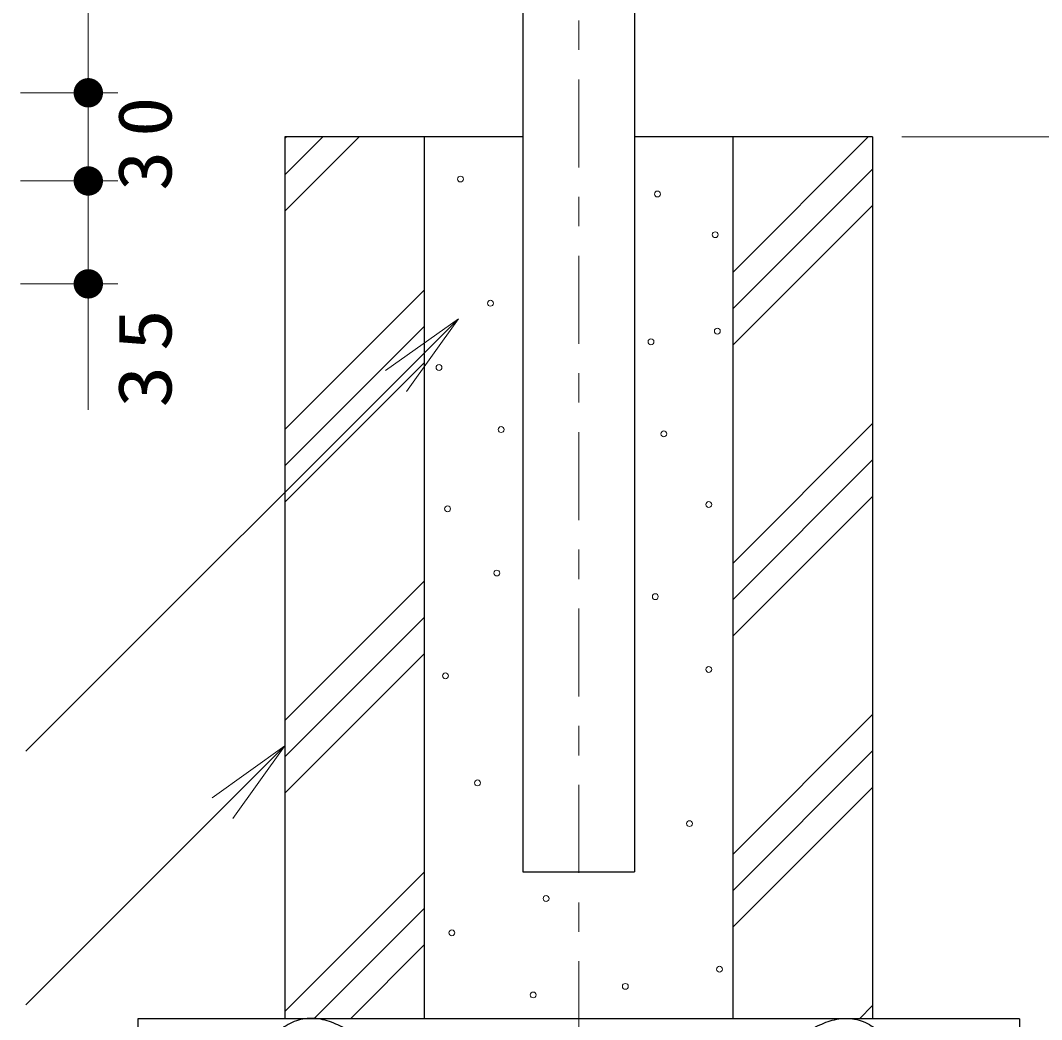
# Model space of a CAD drawing. Units: millimetres on the paper, with parts at other scales. Extents: x -365 to 0, y -5 to 257.
# Drawn here: x -79.32 to -44.57, y 90.27 to 124.26 of the extents above; entities that cross this region are included whole.
import ezdxf

# ---------------------------------------------------------------- set-up
doc = ezdxf.new("R2010")
doc.units = ezdxf.units.MM
doc.linetypes.add('USER2', pattern=[6, 3, -1, 1, -1])
doc.layers.add('LY_1', color=7, linetype='Continuous', lineweight=13)
doc.styles.add('ＭＳ ゴシック', font='')
doc.styles.get('ＭＳ ゴシック').set_extended_font_data('MS Gothic')

# ---------------------------------------------------------------- blocks, each defined once
blk = doc.blocks.new('open_arrow')
at = {"color": 0, "linetype": 'Continuous', "lineweight": -2}
blk.add_lwpolyline([(7.5, 1.25), (0, 0), (7.5, -1.25)], dxfattribs=at)
blk = doc.blocks.new('filled_dot')
at = {"color": 0, "linetype": 'Continuous', "lineweight": -2, "const_width": 1.25}
blk.add_lwpolyline([(-0.625, 0, 1), (0.625, 0, 1)], format="xyb", close=True, dxfattribs=at)

msp = doc.modelspace()

# ---------------------------------------------------------------- linework, layer by layer
at = {"layer": 'LY_1', "lineweight": 25}
for p, q in [((-62.219, 170.26), (-62.219, 95.302)), ((-58.419, 170.26), (-58.419, 95.302)), ((-62.219, 120.302), (-70.319, 120.302)), ((-70.319, 120.302), (-70.319, 90.302)), ((-65.569, 90.302), (-65.569, 120.302)), ((-50.319, 120.302), (-58.419, 120.302)), ((-55.069, 90.302), (-55.069, 120.302)), ((-50.319, 120.302), (-50.319, 90.302)), ((-62.219, 95.302), (-58.419, 95.302)), ((-75.319, 90.302), (-75.319, 80.302)), ((-45.319, 90.302), (-75.319, 90.302)), ((-45.319, 90.302), (-45.319, 80.302))]:
    msp.add_line(p, q, dxfattribs=at)
at = {"layer": 'LY_1', "linetype": 'USER2'}
msp.add_line((-60.319, 170.26), (-60.319, 77.371), dxfattribs=at)
at = {"layer": 'LY_1'}
for p, q in [((-77.009, 130.11), (-77.009, 121.802)), ((-79.319, 121.802), (-76.009, 121.802)), ((-79.319, 121.802), (-76.009, 121.802)), ((-77.009, 121.802), (-77.009, 118.802)), ((-70.319, 117.771), (-67.789, 120.302)), ((-70.319, 119.008), (-69.026, 120.302)), ((-70.319, 120.246), (-70.264, 120.302)), ((-55.069, 115.697), (-50.465, 120.302)), ((-49.319, 120.302), (-34.319, 120.302)), ((-55.069, 114.459), (-50.319, 119.209)), ((-79.319, 118.802), (-76.009, 118.802)), ((-77.009, 118.802), (-77.009, 111.011)), ((-55.069, 113.222), (-50.319, 117.972)), ((-79.319, 115.302), (-76.009, 115.302)), ((-70.319, 110.346), (-65.569, 115.096)), ((-64.415, 114.117), (-79.13, 99.402)), ((-70.319, 109.109), (-65.569, 113.859)), ((-70.319, 107.871), (-65.569, 112.621)), ((-55.069, 105.797), (-50.319, 110.547)), ((-55.069, 104.56), (-50.319, 109.31)), ((-55.069, 103.323), (-50.319, 108.073)), ((-70.319, 100.447), (-65.569, 105.197)), ((-70.319, 99.209), (-65.569, 103.959)), ((-70.319, 97.972), (-65.569, 102.722)), ((-55.069, 95.898), (-50.319, 100.648)), ((-70.319, 99.586), (-79.13, 90.776)), ((-55.069, 94.66), (-50.319, 99.41)), ((-55.069, 93.423), (-50.319, 98.173)), ((-70.319, 90.547), (-65.569, 95.297)), ((-69.319, 90.311), (-65.569, 94.06)), ((-68.09, 90.302), (-65.569, 92.823)), ((-50.766, 90.302), (-50.319, 90.748))]:
    msp.add_line(p, q, dxfattribs=at)
for centre in [(-64.345, 118.868), (-57.642, 118.358), (-55.675, 116.974), (-63.325, 114.642), (-55.602, 113.695), (-57.861, 113.331), (-65.074, 112.457), (-62.961, 110.344), (-57.424, 110.198), (-64.782, 107.648), (-55.894, 107.794), (-63.107, 105.463), (-57.715, 104.661), (-55.894, 102.184), (-64.855, 101.966), (-63.762, 98.323), (-56.55, 96.939), (-61.431, 94.389), (-64.637, 93.223), (-55.53, 91.984), (-58.735, 91.401), (-61.868, 91.11)]:
    msp.add_circle(centre, 0.1, dxfattribs=at)
at = {"layer": 'LY_1', "lineweight": 25}
for points in [[(-67.878, 89.672), (-67.958, 89.736), (-68.037, 89.801), (-68.121, 89.859), (-68.205, 89.917), (-68.292, 89.971), (-68.382, 90.02), (-68.471, 90.068), (-68.564, 90.113), (-68.658, 90.151), (-68.753, 90.19), (-68.85, 90.224), (-68.949, 90.249), (-69.047, 90.275), (-69.149, 90.295), (-69.25, 90.305), (-69.351, 90.315), (-69.455, 90.318), (-69.556, 90.309), (-69.657, 90.3), (-69.759, 90.28), (-69.857, 90.251), (-69.954, 90.223), (-70.05, 90.183), (-70.141, 90.138), (-70.233, 90.093), (-70.321, 90.039), (-70.404, 89.981), (-70.488, 89.922), (-70.567, 89.857), (-70.643, 89.789), (-70.718, 89.72), (-70.79, 89.646), (-70.856, 89.569), (-70.923, 89.492), (-70.986, 89.41), (-71.041, 89.324), (-71.096, 89.239), (-71.147, 89.149), (-71.187, 89.055), (-71.227, 88.962), (-71.261, 88.863), (-71.279, 88.763), (-71.298, 88.664), (-71.305, 88.559), (-71.296, 88.458), (-71.287, 88.358), (-71.261, 88.256), (-71.227, 88.16), (-71.193, 88.065), (-71.145, 87.973), (-71.091, 87.886), (-71.038, 87.799), (-70.975, 87.718), (-70.908, 87.641), (-70.842, 87.564), (-70.768, 87.491), (-70.692, 87.424), (-70.615, 87.356), (-70.534, 87.293), (-70.45, 87.235), (-70.366, 87.177), (-70.279, 87.123), (-70.189, 87.074), (-70.1, 87.026), (-70.007, 86.981), (-69.913, 86.943), (-69.818, 86.905), (-69.721, 86.871), (-69.622, 86.845), (-69.524, 86.819), (-69.422, 86.799), (-69.321, 86.789), (-69.22, 86.779), (-69.116, 86.776), (-69.015, 86.787), (-68.914, 86.798), (-68.811, 86.818), (-68.716, 86.853), (-68.621, 86.887), (-68.529, 86.937), (-68.446, 86.995), (-68.363, 87.053), (-68.287, 87.125), (-68.218, 87.199), (-68.148, 87.273), (-68.086, 87.356), (-68.03, 87.441), (-67.973, 87.525), (-67.926, 87.616), (-67.878, 87.707)], [(-52.761, 89.672), (-52.681, 89.736), (-52.602, 89.801), (-52.518, 89.859), (-52.434, 89.917), (-52.346, 89.971), (-52.257, 90.02), (-52.167, 90.068), (-52.075, 90.113), (-51.98, 90.151), (-51.886, 90.19), (-51.789, 90.224), (-51.69, 90.249), (-51.591, 90.275), (-51.49, 90.295), (-51.389, 90.305), (-51.288, 90.315), (-51.184, 90.318), (-51.083, 90.309), (-50.982, 90.3), (-50.88, 90.28), (-50.782, 90.251), (-50.684, 90.223), (-50.589, 90.183), (-50.497, 90.138), (-50.406, 90.093), (-50.318, 90.039), (-50.235, 89.981), (-50.151, 89.922), (-50.071, 89.857), (-49.996, 89.789), (-49.921, 89.72), (-49.849, 89.646), (-49.782, 89.569), (-49.716, 89.492), (-49.653, 89.41), (-49.598, 89.324), (-49.543, 89.239), (-49.492, 89.149), (-49.452, 89.055), (-49.412, 88.962), (-49.378, 88.863), (-49.359, 88.763), (-49.341, 88.664), (-49.334, 88.559), (-49.343, 88.458), (-49.352, 88.358), (-49.378, 88.256), (-49.412, 88.16), (-49.446, 88.065), (-49.494, 87.973), (-49.547, 87.886), (-49.601, 87.799), (-49.664, 87.718), (-49.731, 87.641), (-49.797, 87.564), (-49.871, 87.491), (-49.947, 87.424), (-50.023, 87.356), (-50.105, 87.293), (-50.189, 87.235), (-50.272, 87.177), (-50.36, 87.123), (-50.449, 87.074), (-50.539, 87.026), (-50.632, 86.981), (-50.726, 86.943), (-50.821, 86.905), (-50.918, 86.871), (-51.017, 86.845), (-51.115, 86.819), (-51.217, 86.799), (-51.318, 86.789), (-51.419, 86.779), (-51.523, 86.776), (-51.624, 86.787), (-51.725, 86.798), (-51.828, 86.818), (-51.922, 86.853), (-52.017, 86.887), (-52.11, 86.937), (-52.193, 86.995), (-52.276, 87.053), (-52.352, 87.125), (-52.421, 87.199), (-52.491, 87.273), (-52.553, 87.356), (-52.609, 87.441), (-52.666, 87.525), (-52.713, 87.616), (-52.761, 87.707)]]:
    msp.add_open_spline(points, degree=3, knots=[0, 0, 0, 0, 1, 1, 1, 2, 2, 2, 3, 3, 3, 4, 4, 4, 5, 5, 5, 6, 6, 6, 7, 7, 7, 8, 8, 8, 9, 9, 9, 10, 10, 10, 11, 11, 11, 12, 12, 12, 13, 13, 13, 14, 14, 14, 15, 15, 15, 16, 16, 16, 17, 17, 17, 18, 18, 18, 19, 19, 19, 20, 20, 20, 21, 21, 21, 22, 22, 22, 23, 23, 23, 24, 24, 24, 25, 25, 25, 26, 26, 26, 27, 27, 27, 28, 28, 28, 29, 29, 29, 30, 30, 30, 30], dxfattribs=at)

# ---------------------------------------------------------------- block references
at = {"layer": 'LY_1', "xscale": 0.4, "yscale": 0.4}
for name, p, rotation in [('filled_dot', (-77.009, 121.802), 90), ('filled_dot', (-77.009, 121.802), 270), ('filled_dot', (-77.009, 118.802), 270), ('filled_dot', (-77.009, 118.802), 90), ('filled_dot', (-77.009, 115.302), 90), ('open_arrow', (-64.415, 114.117), 225), ('open_arrow', (-70.319, 99.586), 225)]:
    msp.add_blockref(name, p, dxfattribs=dict(at, rotation=rotation))

# ---------------------------------------------------------------- texts
at = {"layer": 'LY_1', "char_height": 1.833, "attachment_point": 2, "rotation": 90, "style": 'ＭＳ ゴシック'}
for s, insert in [('\\T1.34;\\W1.1;30', (-76.009, 120.302)), ('\\T1.34;\\W1.15;35', (-76.009, 113.011))]:
    msp.add_mtext(s, dxfattribs=dict(at, insert=insert))

doc.saveas('drawing.dxf')
